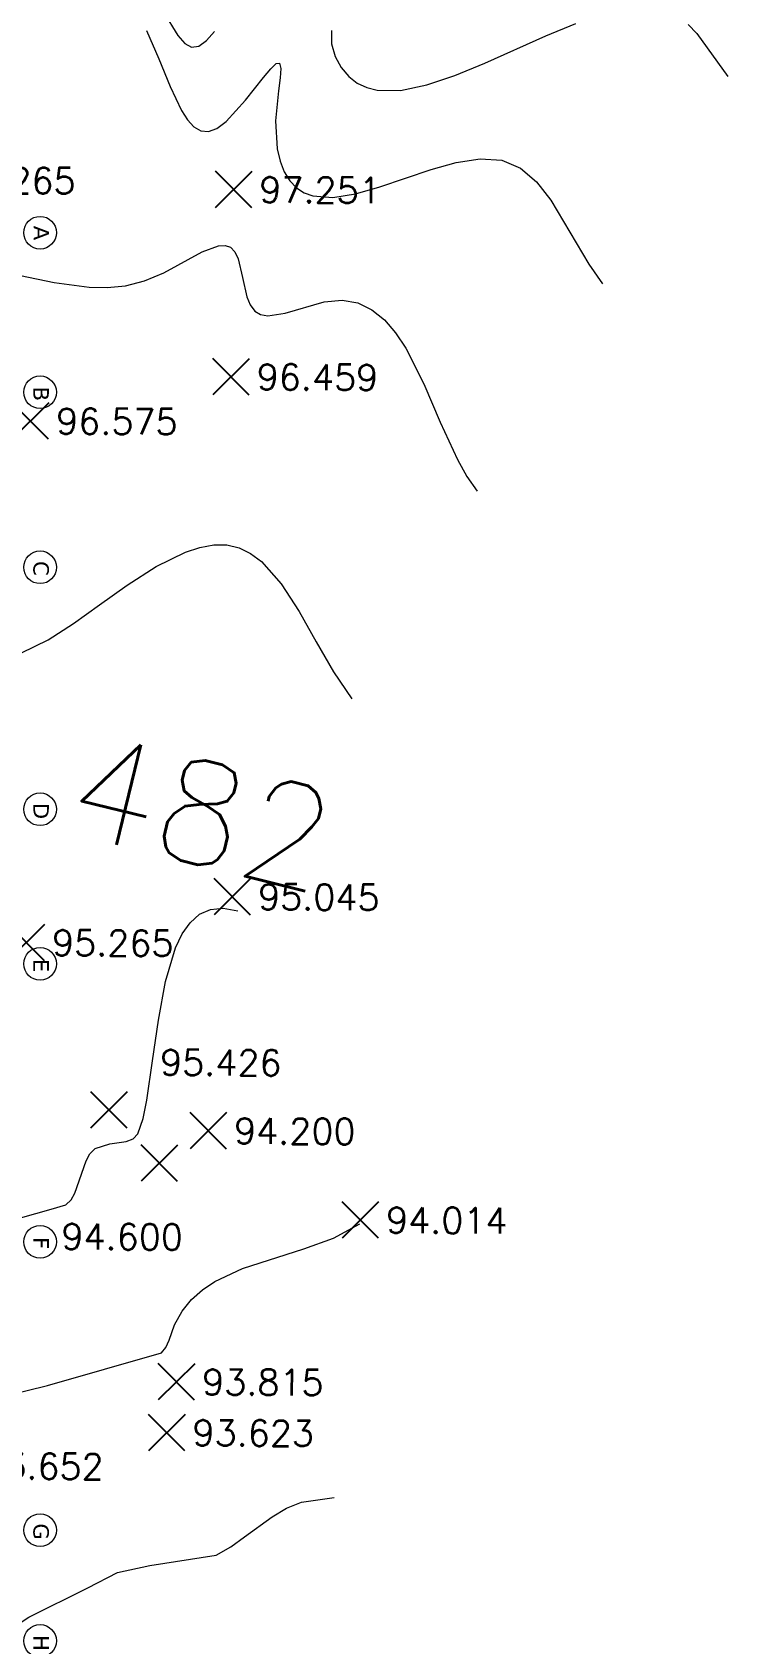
# Model space of a CAD drawing. Header units: inches. Extents: x -48 to 777, y -156 to 510.
# Drawn here: x 613.29 to 626.79, y 127.65 to 158.95 of the extents above; entities that cross this region are included whole.
import ezdxf

# ---------------------------------------------------------------- set-up
doc = ezdxf.new("R2010")
doc.units = ezdxf.units.IN
doc.header["$MEASUREMENT"] = 0
doc.set_wipeout_variables(frame=1)
doc.linetypes.add('ACAD_ISO10W100', pattern=[18, 12, -3, 0, -3])
for name, color, linetype, lineweight in [('A-ANNOTATION', 34, 'Continuous', 5), ('A-DIM', 9, 'Continuous', 5), ('A-LEVELS', 139, 'Continuous', 20), ('A-LIMIT LOT', 235, 'ACAD_ISO10W100', 20), ('A-NOTES', 151, 'Continuous', 20), ('A-TEXT', 50, 'Continuous', 15)]:
    doc.layers.add(name, color=color, linetype=linetype, lineweight=lineweight)
doc.layers.add('pts pc', color=7, linetype='Continuous')
doc.styles.add('2mm', font='simplex.shx', dxfattribs={"height": 0.5})
doc.styles.add('5mm', font='simplex_.ttf', dxfattribs={"height": 5})
doc.styles.add('ROMAND', font='verdana.ttf')

# ---------------------------------------------------------------- blocks, each defined once
blk = doc.blocks.new('LOT 688  TOPOGRAPHIC PLAN')
at = {"layer": 'A-LEVELS', "linetype": 'Continuous'}
for points in [[(-315963.60998, -27897.76555), (-315963.32949, -27898.2223), (-315963.19602, -27898.37437), (-315963.06169, -27898.44847), (-315962.92254, -27898.42676), (-315962.77565, -27898.31678), (-315962.61872, -27898.14086)], [(-315960.34862, -27898.12122), (-315960.34683, -27898.37925), (-315960.27539, -27898.62668), (-315960.15712, -27898.84402), (-315960.01316, -27899.01654), (-315959.84794, -27899.145), (-315959.66305, -27899.2328), (-315959.46006, -27899.28335), (-315959.00612, -27899.28635), (-315958.49874, -27899.18127), (-315957.95054, -27898.99539), (-315957.37414, -27898.75599), (-315956.18725, -27898.22575), (-315955.60201, -27897.98946)], [(-315953.42654, -27898.00778), (-315953.25967, -27898.18059), (-315952.65648, -27899.01699)], [(-315963.93678, -27898.12417), (-315963.69738, -27898.6705), (-315963.4783, -27899.21241), (-315963.25883, -27899.67738), (-315963.14246, -27899.85834), (-315963.01823, -27899.99287), (-315962.88353, -27900.07191), (-315962.73578, -27900.08639), (-315962.57239, -27900.02724), (-315962.39284, -27899.89176), (-315962.01446, -27899.47645), (-315961.66723, -27899.03492), (-315961.52662, -27898.86667), (-315961.41939, -27898.76667), (-315961.35405, -27898.75985), (-315961.33363, -27898.85924), (-315961.34608, -27899.04543), (-315961.37679, -27899.29349), (-315961.43466, -27899.87556), (-315961.40366, -27900.42358), (-315961.34655, -27900.65996), (-315961.26381, -27900.86666), (-315961.15704, -27901.04026), (-315961.02786, -27901.17735), (-315960.87792, -27901.27532), (-315960.70907, -27901.33646), (-315960.32259, -27901.3646), (-315959.88413, -27901.29449), (-315959.40945, -27901.15886), (-315958.41432, -27900.82196), (-315957.92534, -27900.68615), (-315957.46307, -27900.61573), (-315957.04324, -27900.64344), (-315956.67924, -27900.79694), (-315956.3661, -27901.06439), (-315956.09027, -27901.41541), (-315955.59604, -27902.24609), (-315955.3504, -27902.66474), (-315955.08759, -27903.04492)], [(-315966.38605, -27902.8839), (-315965.72991, -27903.01567), (-315965.05342, -27903.11142), (-315964.70438, -27903.11712), (-315964.34646, -27903.07942), (-315963.97837, -27902.98685), (-315963.59899, -27902.82828), (-315962.85599, -27902.42276), (-315962.54331, -27902.30469), (-315962.41316, -27902.29602), (-315962.30486, -27902.33206), (-315962.2214, -27902.42051), (-315962.16024, -27902.55738), (-315962.07486, -27902.9181), (-315961.98788, -27903.29588), (-315961.92471, -27903.45406), (-315961.83827, -27903.57198), (-315961.72347, -27903.6397), (-315961.58351, -27903.66321), (-315961.24775, -27903.61458), (-315960.48995, -27903.39326), (-315960.14227, -27903.3607), (-315959.83437, -27903.41489), (-315959.56154, -27903.54557), (-315959.31904, -27903.74239), (-315959.10213, -27903.99502), (-315958.90607, -27904.2931), (-315958.55749, -27904.98426), (-315958.23537, -27905.73311), (-315957.90176, -27906.4569), (-315957.71878, -27906.78352), (-315957.5187, -27907.07285)], [(-315966.36561, -27910.21319), (-315965.846, -27909.96082), (-315965.35312, -27909.6427), (-315964.85291, -27909.2794), (-315964.31533, -27908.89421), (-315963.74783, -27908.53294), (-315963.17765, -27908.25333), (-315962.90013, -27908.16222), (-315962.63221, -27908.1132), (-315962.37734, -27908.11352), (-315962.13869, -27908.16977), (-315961.91636, -27908.28061), (-315961.7083, -27908.43911), (-315961.32655, -27908.87102), (-315960.97664, -27909.40933), (-315960.64176, -27909.99785), (-315960.30508, -27910.5804), (-315959.94981, -27911.10078)], [(-315966.99891, -27924.71692), (-315965.86111, -27924.43959), (-315963.64868, -27923.80732), (-315963.56175, -27923.70132), (-315963.50045, -27923.56149), (-315963.39131, -27923.25966), (-315963.24646, -27922.99566), (-315963.0652, -27922.77123), (-315962.85234, -27922.58122), (-315962.61269, -27922.42054), (-315962.07225, -27922.16669), (-315960.88138, -27921.78576), (-315960.30785, -27921.57684), (-315959.79413, -27921.30027)], [(-315967.41388, -27929.84415), (-315966.815, -27929.33098), (-315966.22398, -27928.93818), (-315965.07657, -27928.37038), (-315964.50003, -27928.07408), (-315963.87019, -27927.93479), (-315962.58428, -27927.73491), (-315962.3039, -27927.57611), (-315962.03632, -27927.38134), (-315961.50181, -27926.98885), (-315961.22346, -27926.82507), (-315960.93009, -27926.70555), (-315960.29313, -27926.61484)]]:
    blk.add_lwpolyline(points, dxfattribs=at)
at = {"layer": 'A-LEVELS', "color": 209, "linetype": 'Continuous'}
blk.add_lwpolyline([(-315966.3837, -27921.18526), (-315965.78578, -27921.01778), (-315965.50124, -27920.93213), (-315965.40122, -27920.83568), (-315965.32625, -27920.70638), (-315965.10994, -27920.07493), (-315965.03499, -27919.94208), (-315964.93498, -27919.84067), (-315964.64819, -27919.74815), (-315964.32981, -27919.70178), (-315964.1978, -27919.64885), (-315964.10319, -27919.5527), (-315964.00156, -27919.25422), (-315963.93449, -27918.90155), (-315963.8199, -27918.13664), (-315963.70724, -27917.34545), (-315963.5676, -27916.59171), (-315963.37206, -27915.93916), (-315963.2443, -27915.67075), (-315963.09171, -27915.45153), (-315962.9107, -27915.28948), (-315962.69764, -27915.19256), (-315962.44891, -27915.16874), (-315962.16308, -27915.22149)], dxfattribs=at)
at = {"layer": 'pts pc', "linetype": 'Continuous'}
for points in [[(-315961.8925, -27900.86179), (-315962.60328, -27901.56499)], [(-315961.89629, -27901.56878), (-315962.59949, -27900.858)], [(-315961.94199, -27904.49757), (-315962.65277, -27905.20077)], [(-315961.94578, -27905.20456), (-315962.64898, -27904.49378)], [(-315965.83566, -27905.35671), (-315966.54644, -27906.05991)], [(-315965.83945, -27906.0637), (-315966.54265, -27905.35292)], [(-315961.91613, -27914.59586), (-315962.62691, -27915.29906)], [(-315961.91992, -27915.30285), (-315962.62312, -27914.59207)], [(-315965.91597, -27915.48743), (-315966.62675, -27916.19063)], [(-315965.91976, -27916.19442), (-315966.62296, -27915.48364)], [(-315964.31137, -27918.73908), (-315965.02215, -27919.44228)], [(-315964.31516, -27919.44607), (-315965.01836, -27918.73529)], [(-315962.3825, -27919.14142), (-315963.09328, -27919.84462)], [(-315962.38629, -27919.84841), (-315963.08949, -27919.13763)], [(-315963.33289, -27919.77034), (-315964.04367, -27920.47354)], [(-315963.33668, -27920.47733), (-315964.03988, -27919.76655)], [(-315959.43175, -27920.87427), (-315960.14253, -27921.57746)], [(-315959.43554, -27921.58125), (-315960.13874, -27920.87048)], [(-315963.00166, -27924.01917), (-315963.71244, -27924.72237)], [(-315963.00545, -27924.72616), (-315963.70865, -27924.01538)], [(-315963.18895, -27925.00518), (-315963.89973, -27925.70838)], [(-315963.19274, -27925.71217), (-315963.89594, -27925.00139)]]:
    blk.add_lwpolyline(points, dxfattribs=at)
at = {"layer": 'A-NOTES', "linetype": 'Continuous', "style": '5mm'}
blk.add_text('482', height=2, rotation=346.245633, dxfattribs=at).set_placement((-315965.60289, -27913.67491))
at = {"layer": 'pts pc', "color": 1, "char_height": 0.5, "attachment_point": 1, "rotation": 359.692852, "style": '2mm'}
for s, insert, width in [('\\Fsimplex.shx;\\W1.0000000000;\\T1.0000000000;\\o\\l97.265', (-315967.66866, -27900.78132), 3.0714286), ('\\Fsimplex.shx;\\W1.0000000000;\\T1.0000000000;\\o\\l97.251', (-315961.74656, -27900.96607), 2.9761905), ('\\Fsimplex.shx;\\W1.0000000000;\\T1.0000000000;\\o\\l96.459', (-315961.79605, -27904.60186), 3.0714286), ('\\Fsimplex.shx;\\W1.0000000000;\\T1.0000000000;\\o\\l96.575', (-315965.68971, -27905.461), 3.0714286), ('\\Fsimplex.shx;\\W1.0000000000;\\T1.0000000000;\\o\\l95.045', (-315961.77019, -27914.70014), 3.0714286), ('\\Fsimplex.shx;\\W1.0000000000;\\T1.0000000000;\\o\\l95.265', (-315965.77002, -27915.59171), 3.0714286), ('\\Fsimplex.shx;\\W1.0000000000;\\T1.0000000000;\\o\\l95.426', (-315963.67157, -27917.91461), 3.0714286), ('\\Fsimplex.shx;\\W1.0000000000;\\T1.0000000000;\\o\\l94.200', (-315962.23656, -27919.24571), 3.0714286), ('\\Fsimplex.shx;\\W1.0000000000;\\T1.0000000000;\\o\\l94.014', (-315959.28581, -27920.97855), 2.9761905), ('\\Fsimplex.shx;\\W1.0000000000;\\T1.0000000000;\\o\\l94.600', (-315965.58697, -27921.29583), 3.0714286), ('\\Fsimplex.shx;\\W1.0000000000;\\T1.0000000000;\\o\\l93.815', (-315962.85572, -27924.12346), 2.9761905), ('\\Fsimplex.shx;\\W1.0000000000;\\T1.0000000000;\\o\\l93.623', (-315963.04301, -27925.10947), 3.0714286), ('\\Fsimplex.shx;\\W1.0000000000;\\T1.0000000000;\\o\\l93.652', (-315967.12452, -27925.7546), 3.0714286)]:
    blk.add_mtext(s, dxfattribs=dict(at, insert=insert, width=width))
at = {"linetype": 'Continuous'}
blk.add_wipeout([(-315996.80172, -27893.57917), (-315969.32038, -27896.23659), (-315969.32038, -27930.53073), (-315964.08799, -27936.87852), (-315964.6636, -27941.43051), (-315970.22923, -27937.16678), (-315985.1164, -27950.2257)], dxfattribs=at).dxf.layer = 'A-LIMIT LOT'
blk = doc.blocks.new('AXIS')
at = {"layer": 'A-ANNOTATION', "linetype": 'Continuous'}
for centre in [(657.93576, 330.26919), (657.93576, 327.16933), (657.93576, 323.76934), (657.93576, 319.06933), (657.93576, 316.06777), (657.93576, 310.66777), (657.93576, 305.06777), (657.93576, 302.91777)]:
    blk.add_circle(centre, 0.31723, dxfattribs=at)
at = {"layer": 'A-ANNOTATION', "char_height": 0.3, "width": 5.0170833, "attachment_point": 1, "rotation": 270, "style": 'ROMAND'}
for s, insert in [('\\pi2.3727;A', (658.11171, 332.77651)), ('\\pi2.3954;B', (658.10571, 329.67665)), ('\\pi2.3841;C', (658.10571, 326.27666)), ('\\pi2.3818;D', (658.10571, 321.57665)), ('\\pi2.4097;E', (658.10571, 318.57509)), ('\\pi2.4127;F', (658.10571, 313.17509)), ('\\pi2.3749;G', (658.10571, 307.57509)), ('\\pi2.3938;H', (658.10571, 305.42509))]:
    blk.add_mtext(s, dxfattribs=dict(at, insert=insert))

msp = doc.modelspace()

# ---------------------------------------------------------------- block references
at = {"layer": 'A-TEXT'}
msp.add_blockref('LOT 688  TOPOGRAPHIC PLAN', (316579.44716, 28057.10823), dxfattribs=at)

# ---------------------------------------------------------------- next in the draw order: block references
at = {"layer": 'A-DIM'}
msp.add_blockref('AXIS', (-44.49175, -175.21088), dxfattribs=at)

doc.saveas('drawing.dxf')
